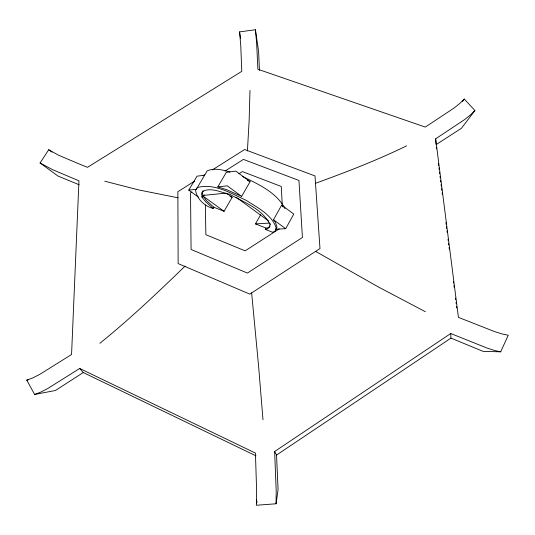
<?xml version="1.0" encoding="UTF-8"?>
<svg xmlns="http://www.w3.org/2000/svg" width="535" height="535" viewBox="0 0 535 535"><rect width="100%" height="100%" fill="white"/><g stroke="black" fill="none" stroke-linecap="round" stroke-linejoin="round"><path stroke-width="0.8" d="M249.992 90.415L249.136 120.696L247.417 151.024M78.839 163.83L87.493 167.335L241.787 71.336L240.75 45.455L239.573 31.886L255.442 29.746L256.653 43.335L257.883 69.242L425.292 127.076L454.014 108.077L459.832 103.422L464.28 99.029L474.913 110.538L470.419 114.951L464.554 119.633L435.657 138.799L458.421 317.362L494.808 331.673L502.372 334.034L508.25 335.231L500.686 351.829L494.808 350.559L487.231 348.118L450.737 333.519L274.636 451.52L276.541 455.058L278.08 489.572L276.067 503.783L256.339 505.254L256.66 492.033L255.436 453.078L79.708 368.468L47.675 388.564L40.606 392.182L34.635 394.442L26.75 380.151L32.695 377.951L39.73 374.393L71.563 354.511L78.953 180.797L52.784 169.789L40.078 162.968L48.718 149.733L58.402 155.137L78.398 163.65M256.486 503.06L256.639 499.73M276.067 503.783L276.194 490.541L274.636 451.52M256.746 502.887L257.021 501.308M276.02 229.181L276.923 226.7L275.478 222.373L273.485 219.745L281.664 205.086L293.775 214.06L285.697 228.706L276.02 229.181L276.822 227.736M226.86 193.396L232.17 197.281L224.071 211.312L213.9 207.246L213.191 208.463L205.748 201.835L201.568 196.753L202.33 196.679L203.059 195.449L202.223 192.794L202.972 190.841M213.191 208.463C204.711 206.329 196.934 199.073 195.536 190.34L197.295 187.578C214.027 182.743 231.815 193.73 246.561 200.545C257.589 207.794 271.8 214.609 276.221 227.97L275.084 231.093L272.616 232.29L265.273 229.348L265.975 228.091L267.707 227.863L270.222 226.051M265.975 228.091L255.496 223.897L260.699 214.662M241.653 196.378L250.086 181.679L235.841 171.12L226.292 172.364L217.805 186.889L226.626 189.678L241.653 196.378L227.288 185.832L217.805 186.889M202.223 192.794L203.053 191.376M202.618 197.569L204.156 194.84M188.735 190.132L197.034 176.175L204.651 175.186L196.298 189.29L188.735 190.132L198.525 197.214M462.314 101.65L464.28 99.029M474.913 110.538L461.444 128.273L436.012 144.697M185.157 266.029C157.578 292.712 129.717 319.201 99.831 343.323M276.541 455.058L450.958 338.12L482.971 351.321L500.686 351.829M256.024 455.88L83.246 372.534L55.413 390.51L34.635 394.442M279.27 228.853L245.13 250.841L205.861 234.684L205.366 204.958M238.891 173.801L242.402 171.575L281.283 186.494L282.192 203.875M194.733 181.044L177.861 191.704L178.142 263.588L249.805 294.123L319.983 248.554L315.008 175.948L244.629 149.519L212.301 169.943M203.166 175.721L205.273 174.383M191.931 191.991L190.52 192.888L191.082 249.464L247.404 273.064L302.415 237.486L298.951 180.462L243.418 159.41L225.081 171.013M406.6 145.828C377.101 160.293 346.372 172.043 315.536 183.304M26.75 380.151L28.348 379.87M265.273 229.348L267.012 229.114L269.513 227.315L269.854 224.305L270.61 224.259L269.433 223.403C261.187 208.215 243.425 202.083 229.234 193.978L227.776 194.125C219.878 191.637 210.496 187.364 202.498 191.43L201.494 194.024L202.33 196.679M203.059 195.449L226.037 193.108M255.496 223.897L269.774 223.082M178.135 197.823L138.953 189.978L104.76 181.218M229.963 172.009C222.674 169.949 214.415 167.595 207.165 170.899L205.373 173.962M229.996 196.425L232.17 197.281M242.469 176.53C258.245 184.093 276.715 192.46 285.015 208.69M79.207 184.802L58.041 176.089L40.078 162.968M425.378 311.718L378.359 286.961L315.543 251.35M247.417 180.328L250.086 181.679M224.071 211.312L203.313 196.271L206.47 200.612L213.9 207.246M236.042 197.154L268.831 221.169M273.485 219.745L285.697 228.706M48.718 149.733L52.022 152.167M79.708 368.468L83.246 372.534M281.664 205.086L283.129 207.078M239.573 31.886L240.536 38.313M255.442 29.746L258.606 51.487L259.448 70.386M436.326 147.185L436.54 148.844M438.439 163.763L438.646 165.422M438.967 167.91L439.175 169.562M439.489 172.049L439.703 173.708M440.017 176.196L440.231 177.854M440.546 180.342L440.76 182M441.074 184.481L441.281 186.14M441.602 188.628L441.81 190.286M442.124 192.774L442.338 194.432M445.922 222.613L446.136 224.272M446.451 226.76L446.658 228.412M446.979 230.899L447.186 232.558M448.029 239.192L448.243 240.85M448.557 243.331L448.771 244.99M449.086 247.478L449.293 249.136M453.406 281.463L453.62 283.122M453.934 285.61L454.148 287.268M455.519 298.042L455.726 299.7M456.041 302.188L456.255 303.84M456.569 306.328L456.783 307.986M251.631 292.852L258.572 365.853L262.993 419.754M435.657 138.799L435.965 143.962M450.737 333.519L450.958 338.12"/></g></svg>
